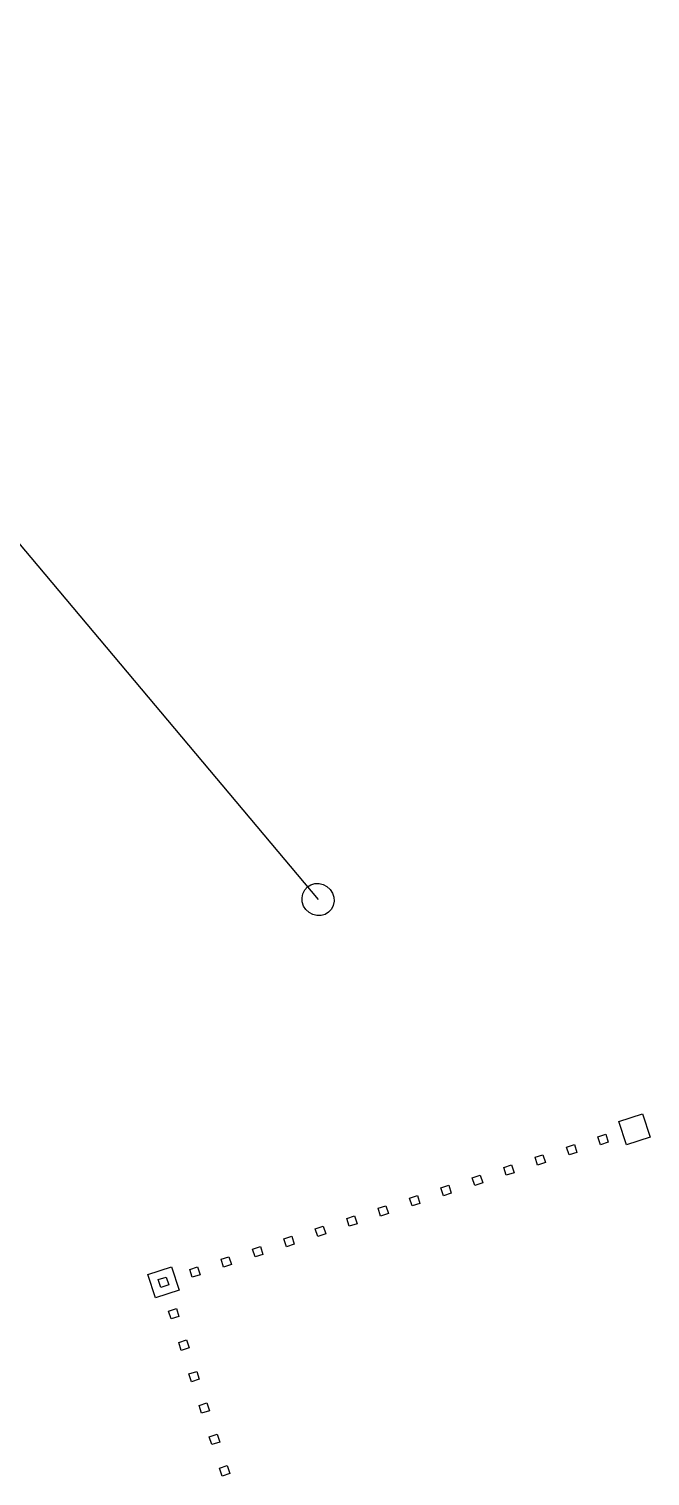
# Model space of a CAD drawing. Extents: x -42864 to 135053, y -26898 to 95700.
# Drawn here: x -11444 to -7680, y 4526 to 13287 of the extents above; entities that cross this region are included whole.
import ezdxf

# ---------------------------------------------------------------- set-up
doc = ezdxf.new("R2010")
doc.units = 0
doc.layers.add('SECTIONCUTEDGES', color=7, linetype='CONTINUOUS')

msp = doc.modelspace()

# ---------------------------------------------------------------- linework, layer by layer
at = {"layer": 'SECTIONCUTEDGES'}
for p, q in [((-14122.7, 13287.3), (-9692.2, 8016.7)), ((-9784.3, 8052.2), (-9773.1, 8074.6)), ((-9773.1, 8074.6), (-9756.4, 8093.1)), ((-9756.4, 8093.1), (-9735.3, 8106.4)), ((-9735.3, 8106.4), (-9711.3, 8113.5)), ((-9711.3, 8113.5), (-9686, 8114.1)), ((-9686, 8114.1), (-9661.1, 8108)), ((-9661.1, 8108), (-9638.3, 8095.7)), ((-9638.3, 8095.7), (-9619.2, 8078.1)), ((-9619.2, 8078.1), (-9605.1, 8056.2)), ((-9789.2, 8027.4), (-9784.3, 8052.2)), ((-9787.5, 8001.8), (-9789.2, 8027.4)), ((-9779.3, 7977.2), (-9787.5, 8001.8)), ((-9765.1, 7955.4), (-9779.3, 7977.2)), ((-9600.1, 7981.2), (-9611.3, 7958.8)), ((-9605.1, 8056.2), (-9596.9, 8031.6)), ((-9595.2, 8006.1), (-9600.1, 7981.2)), ((-9596.9, 8031.6), (-9595.2, 8006.1)), ((-9746, 7937.7), (-9765.1, 7955.4)), ((-9723.3, 7925.4), (-9746, 7937.7)), ((-9698.4, 7919.3), (-9723.3, 7925.4)), ((-9673, 7919.9), (-9698.4, 7919.3)), ((-9649, 7927.1), (-9673, 7919.9)), ((-9628, 7940.3), (-9649, 7927.1)), ((-9611.3, 7958.8), (-9628, 7940.3)), ((-7869.4, 6673.7), (-7726.7, 6720)), ((-7823.1, 6531.1), (-7869.4, 6673.7)), ((-7726.7, 6720), (-7680.4, 6577.4)), ((-7996.6, 6579.9), (-7949.1, 6595.3)), ((-7981.2, 6532.3), (-7996.6, 6579.9)), ((-7949.1, 6595.3), (-7933.6, 6547.7)), ((-7680.4, 6577.4), (-7823.1, 6531.1)), ((-8186.9, 6518.1), (-8139.3, 6533.5)), ((-8171.4, 6470.5), (-8186.9, 6518.1)), ((-8123.9, 6486), (-8171.4, 6470.5)), ((-8139.3, 6533.5), (-8123.9, 6486)), ((-7933.6, 6547.7), (-7981.2, 6532.3)), ((-8567.3, 6394.6), (-8519.8, 6410)), ((-8519.8, 6410), (-8504.3, 6362.5)), ((-8377.1, 6456.4), (-8329.5, 6471.8)), ((-8361.6, 6408.8), (-8377.1, 6456.4)), ((-8314.1, 6424.2), (-8361.6, 6408.8)), ((-8329.5, 6471.8), (-8314.1, 6424.2)), ((-8757.5, 6332.9), (-8710, 6348.3)), ((-8742.1, 6285.3), (-8757.5, 6332.9)), ((-8710, 6348.3), (-8694.5, 6300.7)), ((-8551.9, 6347.1), (-8567.3, 6394.6)), ((-8504.3, 6362.5), (-8551.9, 6347.1)), ((-9138, 6209.4), (-9090.4, 6224.8)), ((-9090.4, 6224.8), (-9075, 6177.2)), ((-8947.8, 6271.1), (-8900.2, 6286.5)), ((-8932.3, 6223.6), (-8947.8, 6271.1)), ((-8884.8, 6239), (-8932.3, 6223.6)), ((-8900.2, 6286.5), (-8884.8, 6239)), ((-8694.5, 6300.7), (-8742.1, 6285.3)), ((-9328.2, 6147.6), (-9280.7, 6163.1)), ((-9312.8, 6100.1), (-9328.2, 6147.6)), ((-9280.7, 6163.1), (-9265.2, 6115.5)), ((-9122.6, 6161.8), (-9138, 6209.4)), ((-9075, 6177.2), (-9122.6, 6161.8)), ((-9518.5, 6085.9), (-9470.9, 6101.3)), ((-9503, 6038.3), (-9518.5, 6085.9)), ((-9455.5, 6053.7), (-9503, 6038.3)), ((-9470.9, 6101.3), (-9455.5, 6053.7)), ((-9265.2, 6115.5), (-9312.8, 6100.1)), ((-9898.9, 5962.4), (-9851.4, 5977.8)), ((-9883.5, 5914.8), (-9898.9, 5962.4)), ((-9851.4, 5977.8), (-9835.9, 5930.2)), ((-9708.7, 6024.1), (-9661.1, 6039.6)), ((-9693.2, 5976.6), (-9708.7, 6024.1)), ((-9645.7, 5992), (-9693.2, 5976.6)), ((-9661.1, 6039.6), (-9645.7, 5992)), ((-10089.1, 5900.6), (-10041.6, 5916.1)), ((-10073.7, 5853.1), (-10089.1, 5900.6)), ((-10041.6, 5916.1), (-10026.2, 5868.5)), ((-9835.9, 5930.2), (-9883.5, 5914.8)), ((-10722.8, 5747.5), (-10580.2, 5793.8)), ((-10580.2, 5793.8), (-10533.8, 5651.1)), ((-10469.6, 5777.1), (-10422, 5792.6)), ((-10422, 5792.6), (-10406.6, 5745)), ((-10279.4, 5838.9), (-10231.8, 5854.3)), ((-10263.9, 5791.3), (-10279.4, 5838.9)), ((-10216.4, 5806.7), (-10263.9, 5791.3)), ((-10231.8, 5854.3), (-10216.4, 5806.7)), ((-10026.2, 5868.5), (-10073.7, 5853.1)), ((-10676.5, 5604.8), (-10722.8, 5747.5)), ((-10659.8, 5715.4), (-10612.3, 5730.8)), ((-10659.8, 5715.4), (-10612.3, 5730.8)), ((-10644.4, 5667.8), (-10659.8, 5715.4)), ((-10644.4, 5667.8), (-10659.8, 5715.4)), ((-10612.3, 5730.8), (-10596.8, 5683.3)), ((-10612.3, 5730.8), (-10596.8, 5683.3)), ((-10454.2, 5729.6), (-10469.6, 5777.1)), ((-10406.6, 5745), (-10454.2, 5729.6)), ((-10533.8, 5651.1), (-10676.5, 5604.8)), ((-10596.8, 5683.3), (-10644.4, 5667.8)), ((-10596.8, 5683.3), (-10644.4, 5667.8)), ((-10598.1, 5525.1), (-10550.5, 5540.6)), ((-10598.1, 5525.1), (-10550.5, 5540.6)), ((-10582.6, 5477.6), (-10598.1, 5525.1)), ((-10582.6, 5477.6), (-10598.1, 5525.1)), ((-10550.5, 5540.6), (-10535.1, 5493)), ((-10550.5, 5540.6), (-10535.1, 5493)), ((-10535.1, 5493), (-10582.6, 5477.6)), ((-10535.1, 5493), (-10582.6, 5477.6)), ((-10536.3, 5334.9), (-10488.8, 5350.4)), ((-10536.3, 5334.9), (-10488.8, 5350.4)), ((-10488.8, 5350.4), (-10473.3, 5302.8)), ((-10488.8, 5350.4), (-10473.3, 5302.8)), ((-10520.9, 5287.4), (-10536.3, 5334.9)), ((-10520.9, 5287.4), (-10536.3, 5334.9)), ((-10473.3, 5302.8), (-10520.9, 5287.4)), ((-10473.3, 5302.8), (-10520.9, 5287.4)), ((-10474.6, 5144.7), (-10427, 5160.1)), ((-10474.6, 5144.7), (-10427, 5160.1)), ((-10459.1, 5097.1), (-10474.6, 5144.7)), ((-10459.1, 5097.1), (-10474.6, 5144.7)), ((-10411.6, 5112.6), (-10459.1, 5097.1)), ((-10411.6, 5112.6), (-10459.1, 5097.1)), ((-10427, 5160.1), (-10411.6, 5112.6)), ((-10427, 5160.1), (-10411.6, 5112.6)), ((-10412.8, 4954.5), (-10365.3, 4969.9)), ((-10412.8, 4954.5), (-10365.3, 4969.9)), ((-10397.4, 4906.9), (-10412.8, 4954.5)), ((-10397.4, 4906.9), (-10412.8, 4954.5)), ((-10349.8, 4922.3), (-10397.4, 4906.9)), ((-10349.8, 4922.3), (-10397.4, 4906.9)), ((-10365.3, 4969.9), (-10349.8, 4922.3)), ((-10365.3, 4969.9), (-10349.8, 4922.3)), ((-10351.1, 4764.2), (-10303.5, 4779.7)), ((-10351.1, 4764.2), (-10303.5, 4779.7)), ((-10335.7, 4716.7), (-10351.1, 4764.2)), ((-10335.7, 4716.7), (-10351.1, 4764.2)), ((-10288.1, 4732.1), (-10335.7, 4716.7)), ((-10288.1, 4732.1), (-10335.7, 4716.7)), ((-10303.5, 4779.7), (-10288.1, 4732.1)), ((-10303.5, 4779.7), (-10288.1, 4732.1)), ((-10289.3, 4574), (-10241.8, 4589.4)), ((-10289.3, 4574), (-10241.8, 4589.4)), ((-10273.9, 4526.4), (-10289.3, 4574)), ((-10273.9, 4526.4), (-10289.3, 4574)), ((-10241.8, 4589.4), (-10226.3, 4541.9)), ((-10241.8, 4589.4), (-10226.3, 4541.9)), ((-10226.3, 4541.9), (-10273.9, 4526.4)), ((-10226.3, 4541.9), (-10273.9, 4526.4))]:
    msp.add_line(p, q, dxfattribs=at)

doc.saveas('drawing.dxf')
